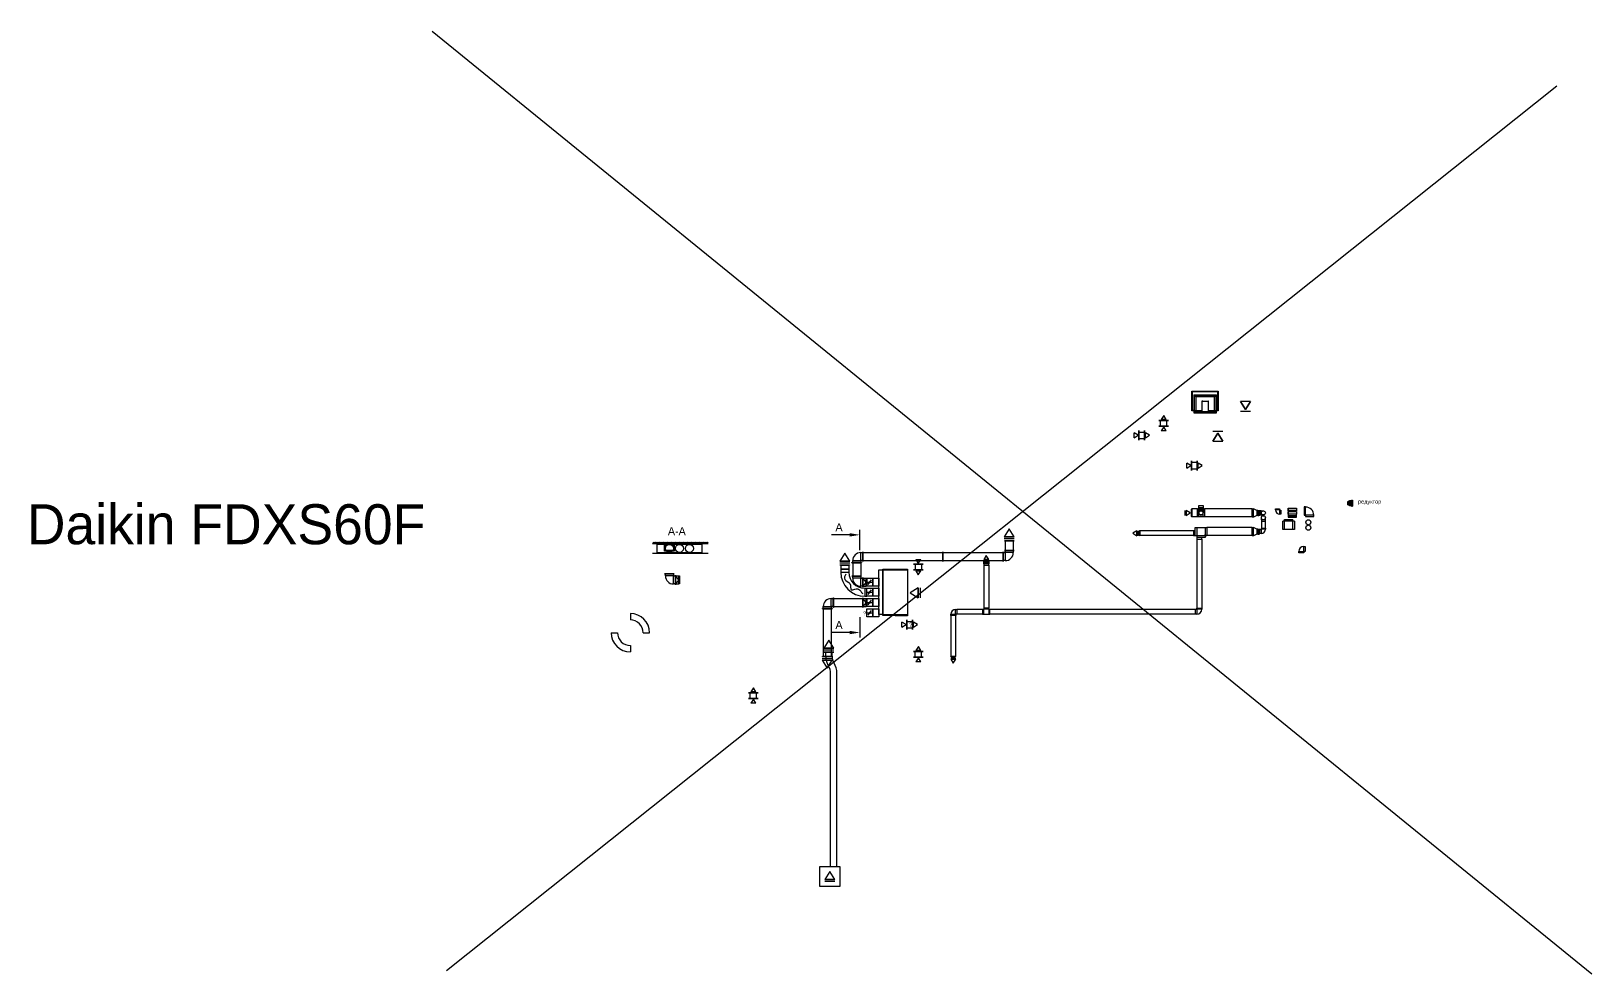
# Model space of a CAD drawing. Header units: millimetres. Extents: x -20430 to 47536, y -37310 to 23105.
# Drawn here: x -15271 to 23727, y -442 to 23105 of the extents above; entities that cross this region are included whole.
import ezdxf

# ---------------------------------------------------------------- set-up
doc = ezdxf.new("R2010")
doc.units = ezdxf.units.MM
doc.layers.add('01 Черновое', color=7, linetype='Continuous')
doc.layers.add('02 ОВиК', color=7, linetype='Continuous')
doc.layers.add('100 noprint', color=2, linetype='Continuous', plot=False)
doc.styles.get("Standard").update_dxf_attribs({"font": 'Ubuntu-R.ttf'})

# ---------------------------------------------------------------- blocks, each defined once
blk = doc.blocks.new('Решотка приток1')
at = {"color": 0, "linetype": 'Continuous', "lineweight": -2}
for p, q in [((-125, 0), (125, 0)), ((-125, -50), (125, -50)), ((-125, -50), (0, -250)), ((0, -250), (125, -50))]:
    blk.add_line(p, q, dxfattribs=at)
at = {"color": 0}
for p, q in [((-125, 0), (125, 0)), ((-125, -50), (0, -250)), ((125, -50), (-125, -50)), ((0, -250), (125, -50))]:
    blk.add_line(p, q, dxfattribs=at)
blk = doc.blocks.new('поворот 200х150')
at = {"color": 0}
for points in [[(50, -100), (0, -100), (0, 100), (50, 100)], [(50, 120), (52, 120), (52, -120), (50, -120)], [(-220, -152), (-220, -150), (20, -150), (20, -152)], [(0, -100), (0, -150), (-200, -150), (-200, -100)]]:
    blk.add_lwpolyline(points, close=True, dxfattribs=at)
blk.add_arc((0, -100), 200, 90, 180, dxfattribs=at)
blk = doc.blocks.new('Решотка вытяжная2')
at = {"color": 0, "lineweight": -2}
for p, q in [((-125, 0), (125, 0)), ((-125, 0), (125, 0)), ((-125, -250), (0, -50)), ((0, -50), (-125, -250)), ((-125, -250), (125, -250)), ((-125, -250), (125, -250)), ((0, -50), (125, -250)), ((125, -250), (0, -50))]:
    blk.add_line(p, q, dxfattribs=at)
blk = doc.blocks.new('решетка переточная')
at = {"color": 0, "linetype": 'ByBlock', "lineweight": -2}
for p, q in [((2776, 6699), (2714, 6599)), ((2839, 6599), (2776, 6699)), ((2676, 6577), (2876, 6577)), ((2696, 6437), (2696, 6577)), ((2839, 6599), (2714, 6599)), ((2776, 6415), (2714, 6315)), ((2839, 6315), (2714, 6315)), ((2839, 6315), (2776, 6415)), ((2856, 6437), (2856, 6577))]:
    blk.add_line(p, q, dxfattribs=at)
for points in [[(2656, 6577), (2656, 6579), (2896, 6579), (2896, 6577)], [(2656, 6437), (2656, 6435), (2896, 6435), (2896, 6437)]]:
    blk.add_lwpolyline(points, close=True, dxfattribs=at)
blk = doc.blocks.new('поворот d100 x 90')
at = {"color": 0}
for points in [[(-137, 107), (-137, 137), (-37, 137), (-37, 107)], [(0, 0), (-30, 0), (-30, 100), (0, 100)]]:
    blk.add_lwpolyline(points, close=True, dxfattribs=at)
for radius in [107, 7]:
    blk.add_arc((-30, 107), radius, 180, 270, dxfattribs=at)
blk = doc.blocks.new('поворот 204х60 горизонтальный')
at = {"color": 0}
for points in [[(2, 238), (-30, 238), (-30, 30), (2, 30)], [(208, 0), (208, 32), (0, 32), (0, 0)]]:
    blk.add_lwpolyline(points, close=True, dxfattribs=at)
for radius in [204, 10]:
    blk.add_arc((2, 32), radius, 0, 90, dxfattribs=at)
blk = doc.blocks.new('тройник 204х60')
at = {"color": 0}
for p, q in [((0, 0), (288, 0)), ((0, -204), (0, 0)), ((42, 0), (42, -248)), ((246, 0), (246, -248)), ((288, 0), (288, -204)), ((0, -204), (288, -204)), ((246, -248), (42, -248))]:
    blk.add_line(p, q, dxfattribs=at)
blk = doc.blocks.new('поворот 122х60 горизонтальный')
at = {"color": 0}
for points in [[(-124, 0), (-124, 32), (0, 32), (0, 0)], [(31, 31), (-1, 31), (-1, 155), (31, 155)]]:
    blk.add_lwpolyline(points, close=True, dxfattribs=at)
for radius in [122, 10]:
    blk.add_arc((-1, 32), radius, 90, 180, dxfattribs=at)
blk = doc.blocks.new('тройник 122х60')
at = {"layer": '02 ОВиК', "color": 0, "flags": 128}
for points in [[(-185, -122), (-163, -122), (-163, 0), (-185, 0)], [(-163, 0), (-163, -133), (-22, -133), (-22, 0)], [(-22, -122), (0, -122), (0, 0), (-22, 0)], [(-153.5, -133), (-153.5, -155), (-31.5, -155), (-31.5, -133)]]:
    blk.add_lwpolyline(points, close=True, dxfattribs=at)

msp = doc.modelspace()

# ---------------------------------------------------------------- linework, layer by layer
for p, q in [((13735.3, 14112.4), (14387.8, 14112.4)), ((13735.3, 13617.8), (13735.3, 14112.4)), ((13745.8, 14101.8), (14377.3, 14101.8)), ((13745.8, 13628.4), (13745.8, 14101.8)), ((14377.3, 14101.8), (14377.3, 13628.4)), ((14387.8, 14112.4), (14387.8, 13617.8)), ((13786, 14018.1), (14346.5, 14018.1)), ((13799.4, 14003.8), (13786, 14018.1)), ((13786, 14018.1), (13786, 13597.2)), ((14333.1, 14003.8), (13799.4, 14003.8)), ((13799.4, 14003.8), (13831.3, 13979.9)), ((13799.4, 13603.1), (13799.4, 14003.8)), ((13831.3, 13979.9), (14301.2, 13979.9)), ((13844.7, 13974), (13831.3, 13979.9)), ((13831.3, 13979.9), (13831.3, 13627)), ((14287.8, 13974), (13844.7, 13974)), ((13995.9, 13871.8), (13981.9, 13861.3)), ((13981.9, 13861.3), (14151.1, 13861.3)), ((13981.9, 13861.3), (13981.9, 13599)), ((14151.1, 13861.3), (14137.1, 13871.8)), ((14151.1, 13599), (14151.1, 13861.3)), ((14301.2, 13979.9), (14287.8, 13974)), ((14301.2, 13979.9), (14333.1, 14003.8)), ((14301.2, 13627), (14301.2, 13979.9)), ((14346.5, 14018.1), (14333.1, 14003.8)), ((14333.1, 14003.8), (14333.1, 13603.1)), ((14346.5, 14018.1), (14346.5, 13699.4)), ((14346.5, 13598.8), (14346.5, 14018.1)), ((13786, 13617.8), (13735.3, 13617.8)), ((13786, 13628.4), (13745.8, 13628.4)), ((13786, 13598.8), (13790.2, 13602)), ((13786, 13598.8), (13786, 13575.1)), ((14346.5, 13598.8), (13786, 13598.8)), ((13786, 13575.1), (14346.5, 13575.1)), ((13790.2, 13602), (13981.9, 13602)), ((13796.9, 13602), (13799.4, 13603.1)), ((13831.3, 13627), (13799.4, 13603.1)), ((13799.4, 13603.1), (13981.9, 13603.1)), ((13831.3, 13627), (13981.9, 13627)), ((13981.9, 13599), (14151.1, 13599)), ((14151.1, 13627), (14301.2, 13627)), ((14151.1, 13603.1), (14333.1, 13603.1)), ((14151.1, 13602), (14342.3, 13602)), ((14333.1, 13603.1), (14301.2, 13627)), ((14333.1, 13603.1), (14335.6, 13602)), ((14342.3, 13602), (14346.5, 13598.8)), ((14377.3, 13628.4), (14346.5, 13628.4)), ((14387.8, 13617.8), (14346.5, 13617.8)), ((14346.5, 13575.1), (14346.5, 13598.8)), ((5185.6, 10523.9), (4725.2, 10523.9)), ((5185.6, 8082.8), (4725.2, 8082.8))]:
    msp.add_line(p, q)
at = {"color": 0, "linetype": 'ByBlock', "lineweight": -2}
for p, q in [((2776.2, 6698.6), (2713.7, 6598.6)), ((2838.7, 6598.6), (2776.2, 6698.6)), ((2676.2, 6576.6), (2876.2, 6576.6)), ((2696.2, 6436.6), (2696.2, 6576.6)), ((2838.7, 6598.6), (2713.7, 6598.6)), ((2776.2, 6414.6), (2713.7, 6314.6)), ((2838.7, 6314.6), (2713.7, 6314.6)), ((2838.7, 6314.6), (2776.2, 6414.6)), ((2856.2, 6436.6), (2856.2, 6576.6))]:
    msp.add_line(p, q, dxfattribs=at)
for points in [[(2656.2, 6576.6), (2656.2, 6578.6), (2896.2, 6578.6), (2896.2, 6576.6)], [(2656.2, 6436.6), (2656.2, 6434.6), (2896.2, 6434.6), (2896.2, 6436.6)]]:
    msp.add_lwpolyline(points, close=True, dxfattribs=at)
for points in [[(5185.6, 10565.5), (5435.6, 10523.9), (5185.6, 10482.2)], [(5185.6, 8041.2), (5435.6, 8082.8), (5185.6, 8124.5)]]:
    msp.add_solid(points)
at = {"layer": '01 Черновое'}
for p, q in [((5435.6, 10141.8), (5435.6, 10649.7)), ((5435.6, 8464.8), (5435.6, 7957))]:
    msp.add_line(p, q, dxfattribs=at)
at = {"layer": '02 ОВиК', "color": 5}
for p, q in [((17650.8, 11351.1), (17625.8, 11351.1)), ((17625.8, 11351.1), (17625.8, 11271.1)), ((17675.8, 11361.1), (17650.8, 11361.1)), ((17650.8, 11361.1), (17650.8, 11351.1)), ((17650.8, 11351.1), (17650.8, 11271.1)), ((17700.8, 11371.1), (17675.8, 11371.1)), ((17675.8, 11371.1), (17675.8, 11361.1)), ((17675.8, 11361.1), (17675.8, 11261.1)), ((17725.8, 11373.6), (17700.8, 11373.6)), ((17700.8, 11373.6), (17700.8, 11371.1)), ((17700.8, 11371.1), (17700.8, 11251.1)), ((17725.8, 11373.6), (17725.8, 11386.1)), ((17725.8, 11386.1), (17750.8, 11386.1)), ((17725.8, 11373.6), (17725.8, 11248.6)), ((17750.8, 11386.1), (17750.8, 11236.1)), ((17650.8, 11271.1), (17625.8, 11271.1)), ((17650.8, 11261.1), (17650.8, 11271.1)), ((17675.8, 11261.1), (17650.8, 11261.1)), ((17675.8, 11251.1), (17675.8, 11261.1)), ((17700.8, 11251.1), (17675.8, 11251.1)), ((17700.8, 11248.6), (17700.8, 11251.1)), ((17725.8, 11248.6), (17700.8, 11248.6)), ((17725.8, 11248.6), (17725.8, 11236.1)), ((17725.8, 11236.1), (17750.8, 11236.1)), ((251.6, 10303.6), (289.7, 10341.7)), ((251.6, 10303.6), (1642.8, 10303.6)), ((271.6, 10303.6), (309.7, 10341.7)), ((291.6, 10303.6), (329.7, 10341.7)), ((311.6, 10303.6), (349.7, 10341.7)), ((331.6, 10303.6), (369.7, 10341.7)), ((351.6, 10303.6), (389.7, 10341.7)), ((371.6, 10303.6), (409.7, 10341.7)), ((391.6, 10303.6), (429.7, 10341.7)), ((411.6, 10303.6), (449.7, 10341.7)), ((431.6, 10303.6), (469.7, 10341.7)), ((451.6, 10303.6), (489.7, 10341.7)), ((471.6, 10303.6), (509.7, 10341.7)), ((491.6, 10303.6), (529.7, 10341.7)), ((511.6, 10303.6), (549.7, 10341.7)), ((531.6, 10303.6), (569.7, 10341.7)), ((551.6, 10303.6), (589.7, 10341.7)), ((571.6, 10303.6), (609.7, 10341.7)), ((591.6, 10303.6), (629.7, 10341.7)), ((611.6, 10303.6), (649.7, 10341.7)), ((631.6, 10303.6), (669.7, 10341.7)), ((651.6, 10303.6), (689.7, 10341.7)), ((671.6, 10303.6), (709.7, 10341.7)), ((691.6, 10303.6), (729.7, 10341.7)), ((711.6, 10303.6), (749.7, 10341.7)), ((731.6, 10303.6), (769.7, 10341.7)), ((751.6, 10303.6), (789.7, 10341.7)), ((771.6, 10303.6), (809.7, 10341.7)), ((791.6, 10303.6), (829.7, 10341.7)), ((811.6, 10303.6), (849.7, 10341.7)), ((831.6, 10303.6), (869.7, 10341.7)), ((851.6, 10303.6), (889.7, 10341.7)), ((871.6, 10303.6), (909.7, 10341.7)), ((891.6, 10303.6), (929.7, 10341.7)), ((911.6, 10303.6), (949.7, 10341.7)), ((931.6, 10303.6), (969.7, 10341.7)), ((951.6, 10303.6), (989.7, 10341.7)), ((971.6, 10303.6), (1009.7, 10341.7)), ((991.6, 10303.6), (1029.7, 10341.7)), ((1011.6, 10303.6), (1049.7, 10341.7)), ((1031.6, 10303.6), (1069.7, 10341.7)), ((1051.6, 10303.6), (1089.7, 10341.7)), ((1071.6, 10303.6), (1109.7, 10341.7)), ((1091.6, 10303.6), (1129.7, 10341.7)), ((1111.6, 10303.6), (1149.7, 10341.7)), ((1131.6, 10303.6), (1169.7, 10341.7)), ((1151.6, 10303.6), (1189.7, 10341.7)), ((1171.6, 10303.6), (1209.7, 10341.7)), ((1191.6, 10303.6), (1229.7, 10341.7)), ((1211.6, 10303.6), (1249.7, 10341.7)), ((1231.6, 10303.6), (1269.7, 10341.7)), ((1251.6, 10303.6), (1289.7, 10341.7)), ((1271.6, 10303.6), (1309.7, 10341.7)), ((1291.6, 10303.6), (1329.7, 10341.7)), ((1311.6, 10303.6), (1349.7, 10341.7)), ((1331.6, 10303.6), (1369.7, 10341.7)), ((1351.6, 10303.6), (1389.7, 10341.7)), ((1371.6, 10303.6), (1409.7, 10341.7)), ((1391.6, 10303.6), (1429.7, 10341.7)), ((1411.6, 10303.6), (1449.7, 10341.7)), ((1431.6, 10303.6), (1469.7, 10341.7)), ((1451.6, 10303.6), (1489.7, 10341.7)), ((1471.6, 10303.6), (1509.7, 10341.7)), ((1491.6, 10303.6), (1529.7, 10341.7)), ((1511.6, 10303.6), (1549.7, 10341.7)), ((1531.6, 10303.6), (1569.7, 10341.7)), ((1551.6, 10303.6), (1589.7, 10341.7)), ((1571.6, 10303.6), (1609.7, 10341.7)), ((1591.6, 10303.6), (1629.7, 10341.7)), ((1611.6, 10303.6), (1649.7, 10341.7)), ((9071.2, 10370.1), (9071.2, 10098.1)), ((9071.2, 10370.1), (9271.2, 10370.1)), ((9271.2, 10370.1), (9271.2, 10098.1)), ((251.6, 10063.6), (1642.8, 10063.6)), ((4961.2, 9770.1), (5161.2, 9770.1)), ((4961.2, 9770.1), (4961.2, 9670.1)), ((5161.2, 9770.1), (5161.2, 9670.1)), ((5257.2, 9825.1), (5257.2, 9494.1)), ((5457.2, 9825.1), (5457.2, 9494.1)), ((5511.2, 10079.1), (7509.2, 10079.1)), ((5511.2, 9879.1), (7509.2, 9879.1)), ((7513.2, 10079.1), (9017.2, 10079.1)), ((7513.2, 9879.1), (9017.2, 9879.1)), ((831.7, 9496.1), (911.7, 9496.1)), ((911.7, 9396.1), (831.7, 9496.1)), ((911.7, 9396.1), (831.7, 9296.1)), ((5161.2, 9670.1), (4961.2, 9670.1)), ((4961.2, 9670.1), (5161.2, 9670.1)), ((4961.2, 9670.1), (4961.2, 9590.1)), ((4961.2, 9590.1), (5161.2, 9590.1)), ((5161.2, 9670.1), (5161.2, 9590.1)), ((5511.2, 9440.1), (5591.2, 9440.1)), ((5591.2, 9340.1), (5511.2, 9440.1)), ((5647.4, 9281.9), (5725.1, 9398.4)), ((6011.2, 9650.1), (6631.2, 9650.1)), ((6011.2, 8530.1), (6011.2, 9650.1)), ((6631.2, 9650.1), (6631.2, 8500.1)), ((831.7, 9296.1), (911.7, 9296.1)), ((5591.2, 9340.1), (5511.2, 9240.1)), ((5511.2, 9240.1), (5591.2, 9240.1)), ((5561.2, 9190.1), (5611.2, 9190.1)), ((5561.2, 9190.1), (5561.2, 8990.1)), ((5561.2, 8990.1), (5611.2, 8990.1)), ((5611.2, 9340.1), (5761.2, 9340.1)), ((5611.2, 9090.1), (5761.2, 9090.1)), ((5647.4, 9031.9), (5725.1, 9148.4)), ((4521.2, 8677), (4521.2, 7490.1)), ((4721.2, 8677), (4721.2, 7490.1)), ((4775.2, 8931), (5507.2, 8931)), ((4775.2, 8731), (5507.2, 8731)), ((5511.2, 8931), (5591.2, 8931)), ((5591.2, 8831), (5511.2, 8931)), ((5591.2, 8831), (5511.2, 8731)), ((5511.2, 8731), (5591.2, 8731)), ((5611.2, 8831), (5761.2, 8831)), ((5647.4, 8772.8), (5725.1, 8889.2)), ((5647.4, 8513.6), (5725.1, 8630.1)), ((-299, 8558.4), (-299, 8398.4)), ((5611.2, 8571.9), (5761.2, 8571.9)), ((6321.2, 8510.1), (6321.2, 8500.1)), ((6631.2, 8500.1), (6321.2, 8500.1)), ((-779, 8078.4), (-619, 8078.4)), ((21, 8078.4), (181, 8078.4)), ((-299, 7758.4), (-299, 7598.4))]:
    msp.add_line(p, q, dxfattribs=at)
at = {"layer": '02 ОВиК'}
for p, q in [((13731.2, 11174.1), (13713.2, 11156.1)), ((13713.2, 11156.1), (13713.2, 10988.1)), ((13731.2, 10970.1), (13713.2, 10988.1)), ((13731.2, 11174.1), (13731.2, 10970.1)), ((13874.2, 11174.1), (13731.2, 11174.1)), ((13874.2, 10970.1), (13731.2, 10970.1)), ((13874.2, 10970.1), (13874.2, 11174.1)), ((13874.2, 11174.1), (14048.2, 11174.1)), ((14048.2, 10970.1), (13874.2, 10970.1)), ((13904.2, 10970.1), (13904.2, 11174.1)), ((13906.2, 11160.1), (13906.2, 11072.1)), ((13906.2, 11130.1), (14016.2, 11130.1)), ((13914.2, 11145.7), (13961.2, 11185.9)), ((14008.3, 11145.7), (13961.2, 11185.9)), ((14016.2, 11160.1), (14016.2, 11072.1)), ((14018.2, 10970.1), (14018.2, 11174.1)), ((14048.2, 11174.1), (14048.2, 10970.1)), ((15244.2, 11174.1), (14048.2, 11174.1)), ((15244.2, 10970.1), (14048.2, 10970.1)), ((15244.2, 10968.1), (15244.2, 11176.1)), ((15244.2, 11176.1), (15274.2, 11176.1)), ((15274.2, 10968.1), (15244.2, 10968.1)), ((15274.2, 10968.1), (15274.2, 11176.1)), ((15354.2, 11134.6), (15274.2, 11176.1)), ((15354.2, 11009.6), (15274.2, 10968.1)), ((15384.2, 11134.6), (15354.2, 11134.6)), ((15354.2, 11134.6), (15354.2, 11009.6)), ((15384.2, 11009.6), (15354.2, 11009.6)), ((15384.2, 11009.6), (15384.2, 11134.6)), ((15384.2, 11134.6), (15409.2, 11134.6)), ((15384.2, 11009.6), (15384.2, 11134.6)), ((15384.2, 11009.6), (15409.2, 11009.6)), ((15409.2, 11134.6), (15409.2, 11132.1)), ((15409.2, 11012.1), (15409.2, 11132.1)), ((15409.2, 11132.1), (15434.2, 11132.1)), ((15409.2, 11012.1), (15434.2, 11012.1)), ((15409.2, 11009.6), (15409.2, 11012.1)), ((15434.2, 11132.1), (15434.2, 11122.1)), ((15434.2, 11132.1), (15434.2, 11122.1)), ((15434.2, 11022.1), (15434.2, 11122.1)), ((15434.2, 11022.1), (15434.2, 11032.1)), ((15434.2, 11012.1), (15434.2, 11022.1)), ((15464.2, 11122.1), (15521.2, 11122.1)), ((15464.2, 11022.1), (15521.2, 11022.1)), ((15471.2, 10895.1), (15471.2, 10952.1)), ((15571.2, 10895.1), (15571.2, 10952.1)), ((12431.2, 10633.8), (12413.2, 10615.8)), ((12413.2, 10615.8), (12413.2, 10514.8)), ((12431.2, 10633.8), (12431.2, 10496.8)), ((13775.2, 10626.3), (12431.2, 10626.3)), ((15244.2, 10708.3), (14107.2, 10708.3)), ((15244.2, 10502.3), (15244.2, 10710.3)), ((15244.2, 10710.3), (15274.2, 10710.3)), ((15274.2, 10502.3), (15274.2, 10710.3)), ((15354.2, 10668.8), (15274.2, 10710.3)), ((15354.2, 10543.8), (15274.2, 10502.3)), ((15384.2, 10668.8), (15354.2, 10668.8)), ((15354.2, 10668.8), (15354.2, 10543.8)), ((15384.2, 10543.8), (15354.2, 10543.8)), ((15384.2, 10543.8), (15384.2, 10668.8)), ((15384.2, 10668.8), (15409.2, 10668.8)), ((15384.2, 10543.8), (15384.2, 10668.8)), ((15384.2, 10543.8), (15409.2, 10543.8)), ((15409.2, 10668.8), (15409.2, 10666.3)), ((15409.2, 10546.3), (15409.2, 10666.3)), ((15409.2, 10666.3), (15434.2, 10666.3)), ((15409.2, 10546.3), (15434.2, 10546.3)), ((15409.2, 10543.8), (15409.2, 10546.3)), ((15434.2, 10666.3), (15434.2, 10656.3)), ((15434.2, 10666.3), (15434.2, 10656.3)), ((15434.2, 10556.3), (15434.2, 10656.3)), ((15434.2, 10556.3), (15434.2, 10566.3)), ((15434.2, 10546.3), (15434.2, 10556.3)), ((15471.2, 10865.1), (15471.2, 10693.3)), ((15571.2, 10693.3), (15571.2, 10865.1)), ((12431.2, 10496.8), (12413.2, 10514.8)), ((13775.2, 10504.3), (12431.2, 10504.3)), ((13861.2, 10416.3), (13861.2, 8695.1)), ((13981.2, 10416.3), (13981.2, 8695.1)), ((15244.2, 10504.3), (14040.6, 10504.3)), ((15274.2, 10502.3), (15244.2, 10502.3)), ((8534.2, 9770.1), (8534.2, 8695.1)), ((8544.1, 9848.6), (8645.9, 9848.6)), ((8544.1, 9836), (8645.9, 9836)), ((8544.1, 9823.5), (8645.9, 9823.5)), ((8544.1, 9810.9), (8645.9, 9810.9)), ((8656.2, 9770.1), (8656.2, 8695.1)), ((8502.7, 8662.1), (7862.2, 8662.1)), ((13826.2, 8662.1), (8687.7, 8662.1)), ((7708.2, 8507.1), (7708.2, 7490.1)), ((7830.2, 8507.1), (7830.2, 7490.1)), ((8502.7, 8540.1), (7862.2, 8540.1)), ((13826.2, 8540.1), (8687.7, 8540.1)), ((7700.7, 7490.1), (7837.7, 7490.1)), ((7700.7, 7490.1), (7718.7, 7472.1)), ((7718.7, 7472.1), (7819.7, 7472.1)), ((7837.7, 7490.1), (7819.7, 7472.1))]:
    msp.add_line(p, q, dxfattribs=at)
at = {"layer": '02 ОВиК', "color": 1}
for p, q in [((13906.2, 11130.1), (14016.2, 11130.1)), ((4563.3, 7590.1), (4763.3, 7590.1)), ((4583.3, 7490.1), (4583.3, 7590.1)), ((4583.3, 7490.1), (4743.3, 7490.1)), ((4743.3, 7490.1), (4743.3, 7590.1)), ((4703.3, 2240.1), (4703.3, 7068.7)), ((4863.3, 2240.1), (4863.3, 7068.7))]:
    msp.add_line(p, q, dxfattribs=at)
at = {"layer": '02 ОВиК', "flags": 128}
for points in [[(13906.2, 11198.1), (13906.2, 11253.1), (14016.2, 11253.1), (14016.2, 11198.1)], [(13906.2, 11253.1), (14016.2, 11253.1), (14016.2, 11160.1), (13906.2, 11160.1)], [(13906.2, 11130.1), (13906.2, 11196.1), (14016.2, 11196.1), (14016.2, 11130.1)], [(13775.2, 10504.3), (13819.2, 10504.3), (13819.2, 10626.3), (13775.2, 10626.3)], [(13861.2, 10460.3), (13861.2, 10416.3), (13983.2, 10416.3), (13983.2, 10460.3)], [(8534.2, 9799.1), (8534.2, 9859.1), (8656.2, 9859.1), (8656.2, 9799.1)], [(8534.2, 9802.1), (8534.2, 9770.1), (8656.2, 9770.1), (8656.2, 9802.1)]]:
    msp.add_lwpolyline(points, close=True, dxfattribs=at)
at = {"layer": '02 ОВиК'}
for points in [[(15464.2, 11122.1), (15434.2, 11122.1), (15434.2, 11022.1), (15464.2, 11022.1)], [(15471.2, 10895.1), (15471.2, 10865.1), (15571.2, 10865.1), (15571.2, 10895.1)]]:
    msp.add_lwpolyline(points, close=True, dxfattribs=at)
at = {"layer": '02 ОВиК', "color": 5}
for points in [[(16142.5, 11186), (16350.5, 11186), (16350.5, 11122), (16142.5, 11122)], [(16142.5, 11106), (16350.5, 11106), (16350.5, 11042), (16142.5, 11042)], [(16142.5, 11042), (16142.5, 11000), (16350.5, 11000), (16350.5, 11042)], [(16142.5, 11000), (16142.5, 10968), (16350.5, 10968), (16350.5, 11000)], [(16144.5, 11184), (16348.5, 11184), (16348.5, 11124), (16144.5, 11124)], [(16144.5, 11104), (16348.5, 11104), (16348.5, 11044), (16144.5, 11044)], [(358.9, 10083.6), (1498.9, 10083.6), (1498.9, 10283.6), (358.9, 10283.6)], [(557.7, 10113.6), (557.7, 10303.6), (797.7, 10303.6), (797.7, 10113.6)], [(577.7, 10133.6), (577.7, 10283.6), (777.7, 10283.6), (777.7, 10133.6)], [(9051.2, 10370.1), (9051.2, 10372.1), (9291.2, 10372.1), (9291.2, 10370.1)], [(4941.2, 9770.1), (4941.2, 9772.1), (5181.2, 9772.1), (5181.2, 9770.1)], [(5237.2, 9825.1), (5237.2, 9827.1), (5477.2, 9827.1), (5477.2, 9825.1)], [(5509.2, 10099.1), (5511.2, 10099.1), (5511.2, 9859.1), (5509.2, 9859.1)], [(7509.2, 10099.1), (7511.2, 10099.1), (7511.2, 9859.1), (7509.2, 9859.1)], [(7511.2, 10099.1), (7513.2, 10099.1), (7513.2, 9859.1), (7511.2, 9859.1)], [(9017.2, 10099.1), (9019.2, 10099.1), (9019.2, 9859.1), (9017.2, 9859.1)], [(9051.2, 10131.1), (9051.2, 10133.1), (9291.2, 10133.1), (9291.2, 10131.1)], [(557.7, 9546.1), (557.7, 9548.1), (797.7, 9548.1), (797.7, 9546.1)], [(777.7, 9546.1), (777.7, 9496.1), (577.7, 9496.1), (577.7, 9546.1)], [(777.7, 9496.1), (827.7, 9496.1), (827.7, 9296.1), (777.7, 9296.1)], [(829.7, 9276.1), (827.7, 9276.1), (827.7, 9516.1), (829.7, 9516.1)], [(831.7, 9276.1), (829.7, 9276.1), (829.7, 9516.1), (831.7, 9516.1)], [(931.7, 9296.1), (911.7, 9296.1), (911.7, 9496.1), (931.7, 9496.1)], [(5237.2, 9492.1), (5237.2, 9494.1), (5477.2, 9494.1), (5477.2, 9492.1)], [(5237.2, 9490.1), (5237.2, 9492.1), (5477.2, 9492.1), (5477.2, 9490.1)], [(5511.2, 9220.1), (5509.2, 9220.1), (5509.2, 9460.1), (5511.2, 9460.1)], [(5611.2, 9240.1), (5591.2, 9240.1), (5591.2, 9440.1), (5611.2, 9440.1)], [(5761.2, 9240.1), (5611.2, 9240.1), (5611.2, 9440.1), (5761.2, 9440.1)], [(5911.2, 9240.1), (5761.2, 9240.1), (5761.2, 9440.1), (5911.2, 9440.1)], [(6011.2, 9650.1), (6011.2, 8530.1), (5911.2, 8530.1), (5911.2, 9650.1)], [(6631.2, 9650.1), (6011.2, 9650.1), (6011.2, 9670.1), (6631.2, 9670.1)], [(5761.2, 8990.1), (5611.2, 8990.1), (5611.2, 9190.1), (5761.2, 9190.1)], [(5911.2, 8990.1), (5761.2, 8990.1), (5761.2, 9190.1), (5911.2, 9190.1)], [(4501.2, 8677), (4501.2, 8679), (4741.2, 8679), (4741.2, 8677)], [(4775.2, 8711), (4773.2, 8711), (4773.2, 8951), (4775.2, 8951)], [(5509.2, 8711), (5507.2, 8711), (5507.2, 8951), (5509.2, 8951)], [(5511.2, 8711), (5509.2, 8711), (5509.2, 8951), (5511.2, 8951)], [(5611.2, 8731), (5591.2, 8731), (5591.2, 8931), (5611.2, 8931)], [(5761.2, 8731), (5611.2, 8731), (5611.2, 8931), (5761.2, 8931)], [(5761.2, 8471.9), (5611.2, 8471.9), (5611.2, 8671.9), (5761.2, 8671.9)], [(5911.2, 8731), (5761.2, 8731), (5761.2, 8931), (5911.2, 8931)], [(5911.2, 8471.9), (5761.2, 8471.9), (5761.2, 8671.9), (5911.2, 8671.9)], [(6631.2, 8510.1), (6011.2, 8510.1), (6011.2, 8530.1), (6631.2, 8530.1)], [(4501.2, 7488.1), (4501.2, 7490.1), (4741.2, 7490.1), (4741.2, 7488.1)]]:
    msp.add_lwpolyline(points, close=True, dxfattribs=at)
at = {"layer": '02 ОВиК', "color": 1}
for points in [[(4543.3, 7590.1), (4543.3, 7592.1), (4783.3, 7592.1), (4783.3, 7590.1)], [(4433.3, 1740.1), (4433.3, 2240.1), (4933.3, 2240.1), (4933.3, 1740.1)]]:
    msp.add_lwpolyline(points, close=True, dxfattribs=at)
at = {"layer": '02 ОВиК'}
for centre in [(13961.2, 11072.1), (15521.2, 11072.1), (15521.2, 10952.1)]:
    msp.add_circle(centre, 50, dxfattribs=at)
at = {"layer": '02 ОВиК', "color": 5}
for centre, radius in [((16643.3, 10837), 62.5), ((16643.3, 10702), 62.5), ((678.9, 10183.6), 100), ((928.9, 10183.6), 100), ((1178.9, 10183.6), 100), ((5686.2, 9340.1), 15), ((5686.2, 9340.1), 15), ((5686.2, 9090.1), 15), ((5686.2, 9090.1), 15), ((5686.2, 8831), 15), ((5686.2, 8831), 15), ((5686.2, 8571.9), 15), ((5686.2, 8571.9), 15)]:
    msp.add_circle(centre, radius, dxfattribs=at)
at = {"layer": '02 ОВиК'}
msp.add_arc((13961.2, 11072.1), 55, 180, 0, dxfattribs=at)
at = {"layer": '02 ОВиК', "color": 5}
for centre, radius, start, end in [((777.7, 9496.1), 200, 180, 270), ((5561.2, 9590.1), 600, 180, 270), ((5561.2, 9590.1), 400, 180, 270), ((-299, 8078.4), 480, 0, 90), ((-299, 8078.4), 320, 0, 90), ((-299, 8078.4), 480, 180, 270), ((-299, 8078.4), 320, 180, 270)]:
    msp.add_arc(centre, radius, start, end, dxfattribs=at)
at = {"layer": '02 ОВиК', "color": 1}
for centre, radius, start, end in [((5063.3, 7490.1), 480, 180, 211.78833), ((5063.3, 7490.1), 320, 180, 211.78833), ((4383.3, 7068.7), 320, 0, 31.78833), ((4383.3, 7068.7), 480, 0, 31.78833)]:
    msp.add_arc(centre, radius, start, end, dxfattribs=at)
at = {"layer": '02 ОВиК', "color": 5, "start_tangent": (-0.5383261, -0.8427366), "end_tangent": (0.5910185, 0.806658)}
msp.add_spline([(5085, 9544.9), (5058.8, 9407.9), (5188.4, 9304.5), (5220.5, 9153), (5430.2, 9153), (5519.1, 9064.2)], degree=3, dxfattribs=at)
at = {"layer": '100 noprint'}
for p, q in [((-5254.1, 23105.4), (23727.3, -442)), ((22857.8, 21728.8), (-4891.8, -369.5))]:
    msp.add_line(p, q, dxfattribs=at)

# ---------------------------------------------------------------- block references
at = {"layer": '02 ОВиК', "color": 2, "linetype": 'Continuous', "lineweight": -2, "rotation": 180}
msp.add_blockref('Решотка вытяжная2', (15073.3, 13604.9), dxfattribs=at)
at = {"layer": '02 ОВиК', "color": 2}
for p in [(10255, 6803.5), (4122.4, 1033.5)]:
    msp.add_blockref('решетка переточная', p, dxfattribs=at)
for p, rotation in [((5974.6, 15785.8), 270), ((7289.6, 15031.3), 270), ((9672.2, 16226.7), 180), ((174.6, 11058.7), 270)]:
    msp.add_blockref('решетка переточная', p, dxfattribs=dict(at, rotation=rotation))
at = {"layer": '02 ОВиК', "color": 2, "linetype": 'Continuous', "lineweight": -2}
msp.add_blockref('Решотка вытяжная2', (14378.7, 13115.9), dxfattribs=at)
at = {"layer": '02 ОВиК', "linetype": 'Continuous', "lineweight": -2, "xscale": 0.5, "yscale": 0.5, "zscale": 0.5}
for p, rotation in [((13562.6, 11072.1), 89.99999999999993), ((12380.7, 10565.3), 269.9999999999999), ((8595.2, 9880.2), 179.9999999999999), ((7769.2, 7439.6), 359.9999999999999)]:
    msp.add_blockref('Решотка приток1', p, dxfattribs=dict(at, rotation=rotation))
at = {"layer": '02 ОВиК', "color": 5}
for name, p in [('поворот d100 x 90', (15960.1, 11037.9)), ('поворот 204х60 горизонтальный', (16573, 10981.8)), ('поворот 122х60 горизонтальный', (16529.7, 10077.5)), ('поворот 200х150', (5457.2, 9979.1)), ('поворот 200х150', (4721.2, 8831))]:
    msp.add_blockref(name, p, dxfattribs=at)
at = {"layer": '02 ОВиК', "color": 5, "linetype": 'Continuous', "lineweight": -2}
for p, rotation in [((9171.2, 10420.1), 180), ((5061.2, 9820.1), 180), ((4621.2, 7440.1), 359.9999999999999)]:
    msp.add_blockref('Решотка приток1', p, dxfattribs=dict(at, rotation=rotation))
at = {"layer": '02 ОВиК'}
msp.add_blockref('тройник 204х60', (13819.2, 10708.3), dxfattribs=at)
for name, p, rotation in [('поворот d100 x 90', (15571.2, 10693.3), 90), ('тройник 204х60', (16297.9, 10657.7), 180), ('поворот 122х60 горизонтальный', (7831.2, 8507.1), 360), ('тройник 122х60', (8502.7, 8540.1), 180), ('поворот 122х60 горизонтальный', (13857.2, 8695.1), 180)]:
    msp.add_blockref(name, p, dxfattribs=dict(at, rotation=rotation))
at = {"layer": '02 ОВиК', "color": 5}
for p, rotation in [((9071.2, 9979.1), 180), ((5357.2, 9440.1), 90)]:
    msp.add_blockref('поворот 200х150', p, dxfattribs=dict(at, rotation=rotation))
at = {"layer": '02 ОВиК', "color": 1, "linetype": 'Continuous', "lineweight": -2}
for p, rotation in [((6940.1, 9075.1), 270), ((4663.3, 7640.1), 180), ((4683.3, 1864.3), 180)]:
    msp.add_blockref('Решотка приток1', p, dxfattribs=dict(at, rotation=rotation))

# ---------------------------------------------------------------- texts
at = {"linetype": 'Continuous'}
for s, height, p in [('редуктор', 100, (17886.2, 11304.5)), ('А-А', 200, (639.8, 10514.7)), ('А', 200, (4826.2, 10614.7)), ('А', 200, (4826.2, 8174))]:
    msp.add_text(s, height=height, dxfattribs=at).set_placement(p)
at = {"layer": '02 ОВиК', "color": 5, "linetype": 'Continuous'}
msp.add_text('?', height=100, dxfattribs=at).set_placement((5517, 8511))
at = {"layer": '02 ОВиК', "color": 2}
msp.add_text('?', height=100, dxfattribs=at).set_placement((6668.1, 8230.3))
at = {"layer": '100 noprint'}
msp.add_text('Daikin FDXS60F', height=1000, dxfattribs=at).set_placement((-15380.9, 10288.3))

doc.saveas('drawing.dxf')
